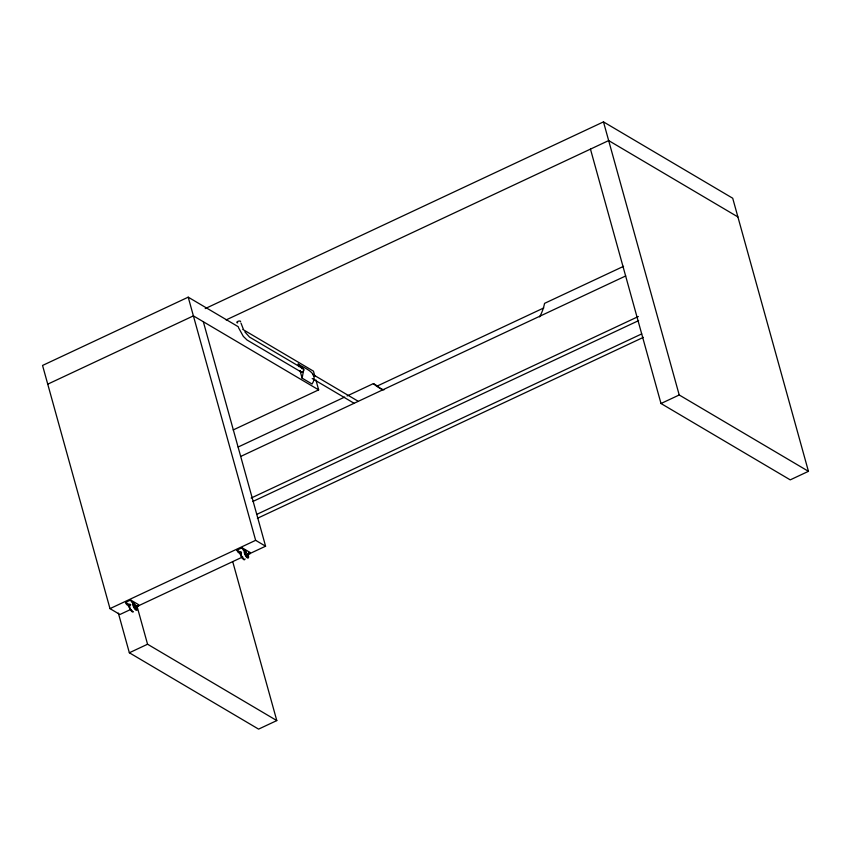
<?xml version="1.0" encoding="UTF-8"?>
<svg xmlns="http://www.w3.org/2000/svg" width="851" height="851" viewBox="0 0 851 851"><rect width="100%" height="100%" fill="white"/><g stroke="black" fill="none" stroke-linecap="round" stroke-linejoin="round"><path stroke-width="1.28" d="M298.212 364.111C305.296 368.877 319.465 372.781 312.04 384.014L302.105 378.142L303.796 369.419L298.212 364.111L298.914 366.664M238.312 326.763L188.209 297.169L42.55 365.451L109.992 608.625L119.927 614.496L130.767 609.422M205.219 308.594L603.476 121.884L732.711 198.23L808.45 471.326L790.239 479.868L661.004 403.512L590.456 149.127M47.741 384.163L193.4 315.87L318.657 389.875L233.185 429.946M226.111 319.933L608.667 140.585L737.902 216.941M238.174 447.009L344.698 397.066M347.091 395.949L373.419 383.599L377.397 385.95A40.688 34.242 -59.4 0 0 382.301 389.662M623.56 266.331L544.566 303.36A40.688 34.242 -59.4 0 1 539.608 316.902M377.397 385.95L543.757 307.956M240.939 456.338L625.719 275.947M251.151 498.058L638.335 316.529M252.843 501.484L638.612 320.625M257.151 514.206L641.707 333.911M257.396 518.312L643.377 337.347M109.992 608.625L255.64 540.332L265.586 546.204L247.524 554.671M131.511 610.39A2.138 0.723 64.9 0 1 129.735 608.391A3.734 1.266 64.9 0 0 127.054 604.838A2.138 0.723 64.9 0 1 125.544 602.38L130.65 599.987L138.596 604.689A2.138 0.723 64.9 0 1 138.117 605.976A3.734 1.266 64.9 0 0 137.117 605.572L136.979 605.657A3.734 1.266 64.9 0 0 136.756 607.135A2.138 0.723 64.9 0 1 136.181 607.954A2.138 0.723 64.9 0 1 134.83 605.997A3.734 1.266 64.9 0 0 133.533 603.614L133.288 603.306A3.734 1.266 64.9 0 0 132.16 602.455A2.138 0.723 64.9 0 1 130.65 599.987M242.939 558.15A2.138 0.723 64.9 0 1 241.163 556.15A3.734 1.266 64.9 0 0 238.493 552.597A2.138 0.723 64.9 0 1 236.972 550.14L242.078 547.746L250.024 552.448A2.138 0.723 64.9 0 1 249.545 553.735A3.734 1.266 64.9 0 0 248.545 553.331L248.407 553.416A3.734 1.266 64.9 0 0 248.184 554.895A2.138 0.723 64.9 0 1 247.609 555.714A2.138 0.723 64.9 0 1 246.258 553.756A3.734 1.266 64.9 0 0 244.96 551.374L244.716 551.065A3.734 1.266 64.9 0 0 243.588 550.214A2.138 0.723 64.9 0 1 242.078 547.746M247.981 553.405L250.024 552.448M136.777 606.593L242.716 556.926M129.352 652.77L147.563 644.228L276.798 720.584L258.587 729.116L129.352 652.77L118.363 613.135M661.004 403.512L679.215 394.981L808.45 471.326M242.865 329.454L313.466 371.164L314.849 376.153M302.807 368.536L249.503 337.07L244.822 331.826M357.792 401.023L312.743 374.408A1.925 1.617 -59.4 0 1 313.572 376.323M301.148 372.004L247.077 340.038L243.301 336.347L238.45 327.55M312.2 378.525L354.027 403.236M236.972 550.14L241.524 552.831M125.544 602.38L130.086 605.072M243.29 329.05L241.024 323.178M603.476 121.884L679.215 394.981M315.891 379.897L318.657 389.875M299.978 370.483L302.105 378.142M203.336 321.742L265.586 546.204M188.209 297.169L255.64 540.332M232.738 561.713L276.798 720.584M136.926 605.88L147.563 644.228M383.886 389.907A40.688 34.242 -59.4 0 1 373.419 383.599M237.727 322.869A1.925 0.808 -15.5 0 1 237.025 321.944A1.925 0.808 -15.5 0 1 239.376 321.008A1.925 0.808 -15.5 0 1 240.493 321.763M136.585 606.593A4.276 1.457 64.9 0 1 135.969 610.167A4.276 1.457 64.9 0 1 132.745 604.316L132.692 603.54A4.276 1.457 64.9 0 1 133.033 602.593M133.894 602.678A4.276 1.457 64.9 0 1 134.447 603.114M243.056 558.203A2.989 1.021 64.9 0 1 241.556 555.777M241.322 555.065A2.989 1.021 64.9 0 1 241.216 553.458M248.013 554.352A4.276 1.457 64.9 0 1 247.396 557.926A4.276 1.457 64.9 0 1 244.173 552.076L244.12 551.299A4.276 1.457 64.9 0 1 245.875 550.874M244.96 558.777A4.276 1.457 64.9 0 1 242.918 558.894A4.276 1.457 64.9 0 1 240.525 553.788L240.471 553.001A4.276 1.457 64.9 0 1 241.205 551.969M301.509 368.589A1.925 1.617 -59.4 0 1 303.647 369.653A1.925 1.617 -59.4 0 1 302.148 372.057A1.925 1.617 -59.4 0 1 300.275 370.579M136.32 607.242A2.989 1.021 64.9 0 1 135.777 609.103A2.989 1.021 64.9 0 1 133.681 606.072A2.989 1.021 64.9 0 1 133.873 603.678M134.203 603.806A2.989 1.021 64.9 0 1 135.001 604.572M135.405 605.157A2.989 1.021 64.9 0 1 135.777 605.827M133.426 611.603A4.276 1.457 64.9 0 1 131.192 610.784A4.276 1.457 64.9 0 1 129.097 606.029L129.044 605.242A4.276 1.457 64.9 0 1 130.799 604.816M132.352 610.869A2.989 1.021 64.9 0 1 131.224 609.986M130.448 608.731A2.989 1.021 64.9 0 1 130.129 608.018M129.756 606.657A2.989 1.021 64.9 0 1 129.788 605.699M247.747 555.001A2.989 1.021 64.9 0 1 247.088 556.799A2.989 1.021 64.9 0 1 244.971 553.363A2.989 1.021 64.9 0 1 245.631 551.565M246.013 551.863A2.989 1.021 64.9 0 1 246.428 552.331"/></g></svg>
